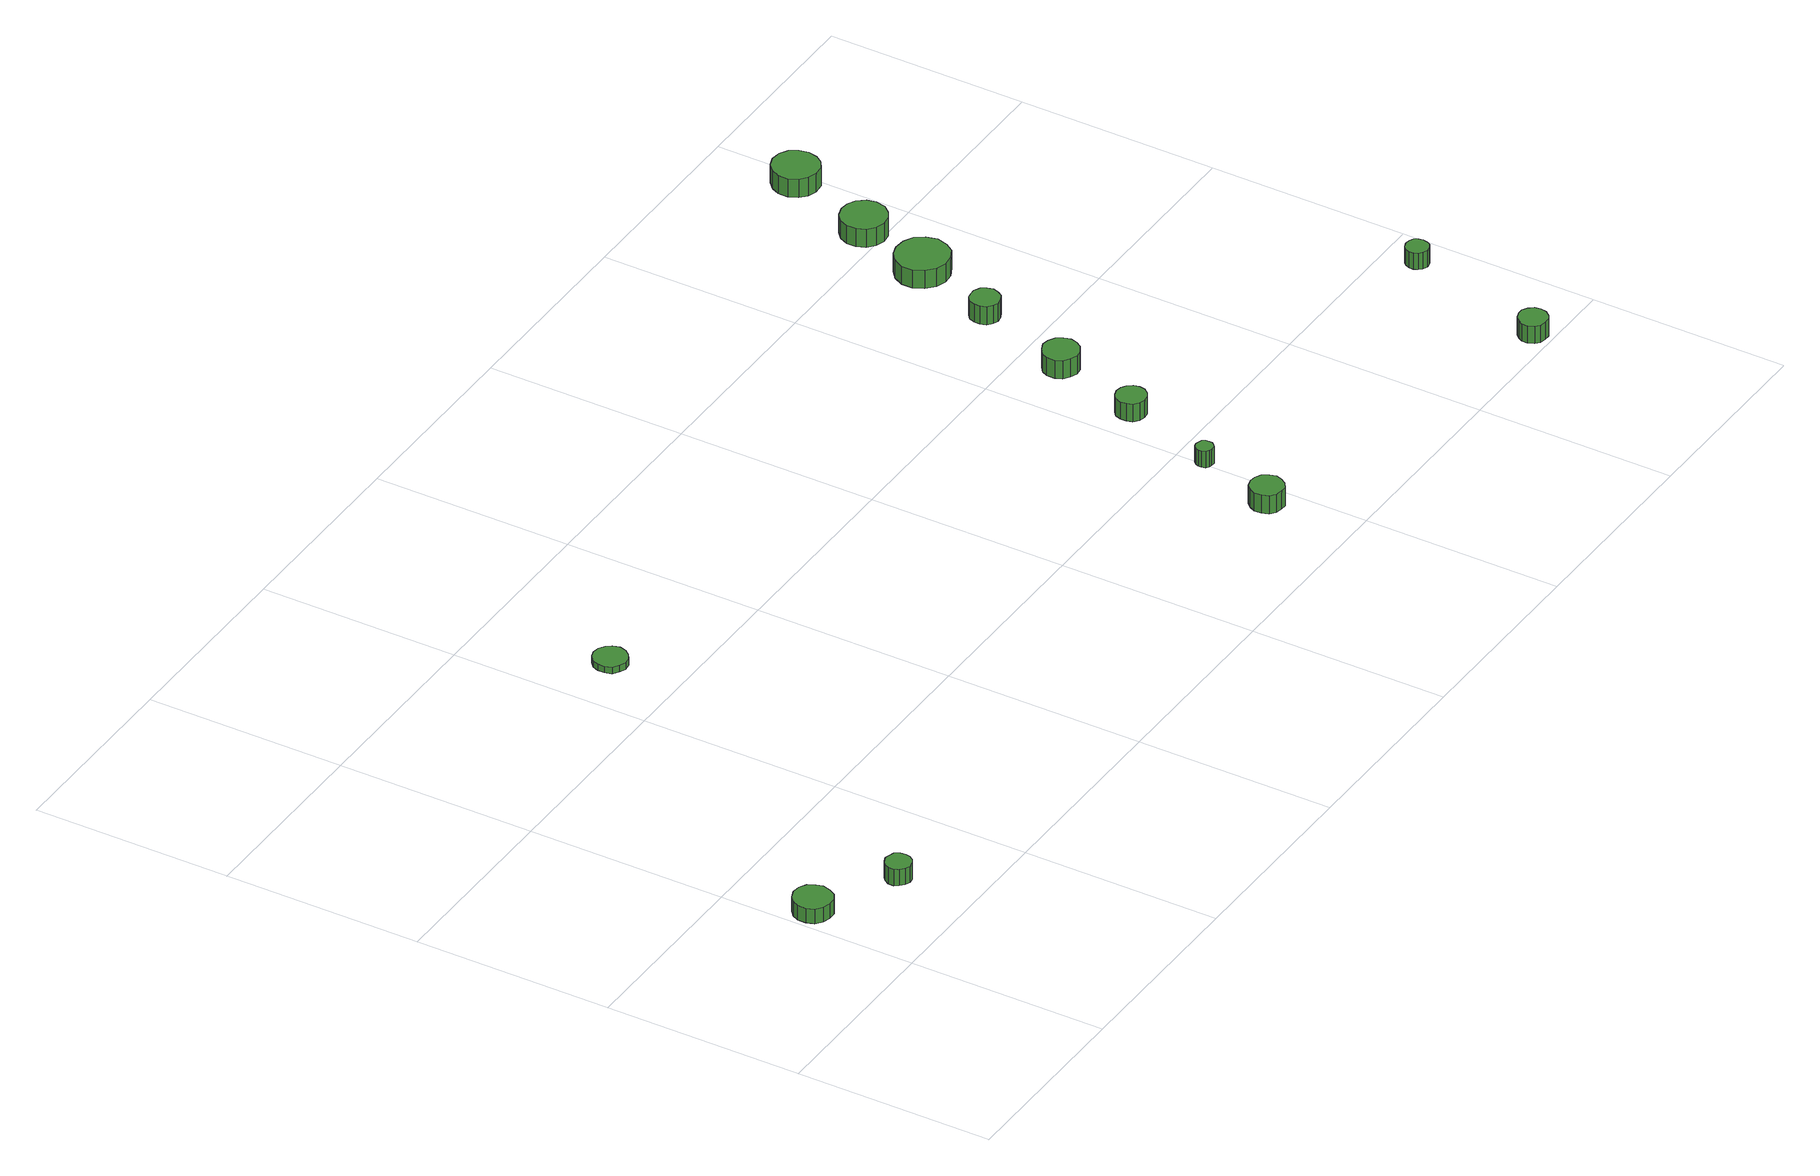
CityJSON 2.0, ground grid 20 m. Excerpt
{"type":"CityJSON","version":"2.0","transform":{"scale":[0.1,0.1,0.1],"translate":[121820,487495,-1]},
"CityObjects":{
"tree1":{"type":"SolitaryVegetationObject","attributes":{"function":"something"},"geometry":[{"type":"MultiSurface","lod":"1","boundaries":[[[0,1,2,3,4,5,6,7,8,9,10,11,12,13,14]],[[15,16,17,18,19,20,21,22,23,24,25,26,27,28,29]],[[0,29,28,1]],[[1,28,27,2]],[[2,27,26,3]],[[3,26,25,4]],[[4,25,24,5]],[[5,24,23,6]],[[6,23,22,7]],[[7,22,21,8]],[[8,21,20,9]],[[9,20,19,10]],[[10,19,18,11]],[[11,18,17,12]],[[12,17,16,13]],[[13,16,15,14]],[[14,15,29,0]]]}]},
"tree2":{"type":"SolitaryVegetationObject","attributes":{"function":"something"},"geometry":[{"type":"MultiSurface","lod":"1","boundaries":[[[30,31,32,33,34,35,36,37,38,39,40,41,42,43,44]],[[45,46,47,48,49,50,51,52,53,54,55,56,57,58,59]],[[30,59,58,31]],[[31,58,57,32]],[[32,57,56,33]],[[33,56,55,34]],[[34,55,54,35]],[[35,54,53,36]],[[36,53,52,37]],[[37,52,51,38]],[[38,51,50,39]],[[39,50,49,40]],[[40,49,48,41]],[[41,48,47,42]],[[42,47,46,43]],[[43,46,45,44]],[[44,45,59,30]]]}]},
"tree3":{"type":"SolitaryVegetationObject","attributes":{"function":"something"}},
"tree4":{"type":"SolitaryVegetationObject","attributes":{"function":"something"},"geometry":[{"type":"MultiSurface","lod":"1","boundaries":[[[60,61,62,63,64,65,66,67,68,69,70,71,72,73,74]],[[75,76,77,78,79,80,81,82,83,84,85,86,87,88,89]],[[60,89,88,61]],[[61,88,87,62]],[[62,87,86,63]],[[63,86,85,64]],[[64,85,84,65]],[[65,84,83,66]],[[66,83,82,67]],[[67,82,81,68]],[[68,81,80,69]],[[69,80,79,70]],[[70,79,78,71]],[[71,78,77,72]],[[72,77,76,73]],[[73,76,75,74]],[[74,75,89,60]]]}]},
"tree5":{"type":"SolitaryVegetationObject","attributes":{"function":"something"},"geometry":[{"type":"MultiSurface","lod":"1","boundaries":[[[90,91,92,93,94,95,96,97,98,99,100,101,102,103,104]],[[105,106,107,108,109,110,111,112,113,114,115,116,117,118,119]],[[90,119,118,91]],[[91,118,117,92]],[[92,117,116,93]],[[93,116,115,94]],[[94,115,114,95]],[[95,114,113,96]],[[96,113,112,97]],[[97,112,111,98]],[[98,111,110,99]],[[99,110,109,100]],[[100,109,108,101]],[[101,108,107,102]],[[102,107,106,103]],[[103,106,105,104]],[[104,105,119,90]]]}]},
"tree6":{"type":"SolitaryVegetationObject","attributes":{"function":"something"},"geometry":[{"type":"MultiSurface","lod":"1","boundaries":[[[120,121,122,123,124,125,126,127,128,129,130,131,132,133,134]],[[135,136,137,138,139,140,141,142,143,144,145,146,147,148,149]],[[120,149,148,121]],[[121,148,147,122]],[[122,147,146,123]],[[123,146,145,124]],[[124,145,144,125]],[[125,144,143,126]],[[126,143,142,127]],[[127,142,141,128]],[[128,141,140,129]],[[129,140,139,130]],[[130,139,138,131]],[[131,138,137,132]],[[132,137,136,133]],[[133,136,135,134]],[[134,135,149,120]]]}]},
"tree7":{"type":"SolitaryVegetationObject","attributes":{"function":"something"},"geometry":[{"type":"MultiSurface","lod":"1","boundaries":[[[150,151,152,153,154,155,156,157,158,159,160,161,162,163,164]],[[165,166,167,168,169,170,171,172,173,174,175,176,177,178,179]],[[150,179,178,151]],[[151,178,177,152]],[[152,177,176,153]],[[153,176,175,154]],[[154,175,174,155]],[[155,174,173,156]],[[156,173,172,157]],[[157,172,171,158]],[[158,171,170,159]],[[159,170,169,160]],[[160,169,168,161]],[[161,168,167,162]],[[162,167,166,163]],[[163,166,165,164]],[[164,165,179,150]]]}]},
"tree8":{"type":"SolitaryVegetationObject","attributes":{"function":"something"},"geometry":[{"type":"MultiSurface","lod":"1","boundaries":[[[180,181,182,183,184,185,186,187,188,189,190,191,192,193,194]],[[195,196,197,198,199,200,201,202,203,204,205,206,207,208,209]],[[180,209,208,181]],[[181,208,207,182]],[[182,207,206,183]],[[183,206,205,184]],[[184,205,204,185]],[[185,204,203,186]],[[186,203,202,187]],[[187,202,201,188]],[[188,201,200,189]],[[189,200,199,190]],[[190,199,198,191]],[[191,198,197,192]],[[192,197,196,193]],[[193,196,195,194]],[[194,195,209,180]]]}]},
"tree9":{"type":"SolitaryVegetationObject","attributes":{"function":"something"},"geometry":[{"type":"MultiSurface","lod":"1","boundaries":[[[210,211,212,213,214,215,216,217,218,219,220,221,222,223,224]],[[225,226,227,228,229,230,231,232,233,234,235,236,237,238,239]],[[210,239,238,211]],[[211,238,237,212]],[[212,237,236,213]],[[213,236,235,214]],[[214,235,234,215]],[[215,234,233,216]],[[216,233,232,217]],[[217,232,231,218]],[[218,231,230,219]],[[219,230,229,220]],[[220,229,228,221]],[[221,228,227,222]],[[222,227,226,223]],[[223,226,225,224]],[[224,225,239,210]]]}]},
"tree10":{"type":"SolitaryVegetationObject","attributes":{"function":"something"},"geometry":[{"type":"MultiSurface","lod":"1","boundaries":[[[240,241,242,243,244,245,246,247,248,249,250,251,252,253,254]],[[255,256,257,258,259,260,261,262,263,264,265,266,267,268,269]],[[240,269,268,241]],[[241,268,267,242]],[[242,267,266,243]],[[243,266,265,244]],[[244,265,264,245]],[[245,264,263,246]],[[246,263,262,247]],[[247,262,261,248]],[[248,261,260,249]],[[249,260,259,250]],[[250,259,258,251]],[[251,258,257,252]],[[252,257,256,253]],[[253,256,255,254]],[[254,255,269,240]]]}]},
"tree11":{"type":"SolitaryVegetationObject","attributes":{"function":"something"},"geometry":[{"type":"MultiSurface","lod":"1","boundaries":[[[270,271,272,273,274,275,276,277,278,279,280,281,282,283,284]],[[285,286,287,288,289,290,291,292,293,294,295,296,297,298,299]],[[270,299,298,271]],[[271,298,297,272]],[[272,297,296,273]],[[273,296,295,274]],[[274,295,294,275]],[[275,294,293,276]],[[276,293,292,277]],[[277,292,291,278]],[[278,291,290,279]],[[279,290,289,280]],[[280,289,288,281]],[[281,288,287,282]],[[282,287,286,283]],[[283,286,285,284]],[[284,285,299,270]]]}]},
"tree12":{"type":"SolitaryVegetationObject","attributes":{"function":"something"},"geometry":[{"type":"MultiSurface","lod":"1","boundaries":[[[300,301,302,303,304,305,306,307,308,309,310,311,312,313,314]],[[315,316,317,318,319,320,321,322,323,324,325,326,327,328,329]],[[300,329,328,301]],[[301,328,327,302]],[[302,327,326,303]],[[303,326,325,304]],[[304,325,324,305]],[[305,324,323,306]],[[306,323,322,307]],[[307,322,321,308]],[[308,321,320,309]],[[309,320,319,310]],[[310,319,318,311]],[[311,318,317,312]],[[312,317,316,313]],[[313,316,315,314]],[[314,315,329,300]]]}]},
"tree13":{"type":"SolitaryVegetationObject","attributes":{"function":"something"},"geometry":[{"type":"MultiSurface","lod":"1","boundaries":[[[330,331,332,333,334,335,336,337,338,339,340,341,342,343,344]],[[345,346,347,348,349,350,351,352,353,354,355,356,357,358,359]],[[330,359,358,331]],[[331,358,357,332]],[[332,357,356,333]],[[333,356,355,334]],[[334,355,354,335]],[[335,354,353,336]],[[336,353,352,337]],[[337,352,351,338]],[[338,351,350,339]],[[339,350,349,340]],[[340,349,348,341]],[[341,348,347,342]],[[342,347,346,343]],[[343,346,345,344]],[[344,345,359,330]]]}]},
"tree14":{"type":"SolitaryVegetationObject","attributes":{"function":"something"},"geometry":[{"type":"MultiSurface","lod":"1","boundaries":[[[360,361,362,363,364,365,366,367,368,369,370,371,372,373,374]],[[375,376,377,378,379,380,381,382,383,384,385,386,387,388,389]],[[360,389,388,361]],[[361,388,387,362]],[[362,387,386,363]],[[363,386,385,364]],[[364,385,384,365]],[[365,384,383,366]],[[366,383,382,367]],[[367,382,381,368]],[[368,381,380,369]],[[369,380,379,370]],[[370,379,378,371]],[[371,378,377,372]],[[372,377,376,373]],[[373,376,375,374]],[[374,375,389,360]]]}]}
},
"vertices":[
[42,118,23],[40,125,23],[36,132,23],[29,136,23],[21,137,23],[13,134,23],[7,129,23],[4,122,23],[4,114,23],[7,106,23],[13,101,23],[21,99,23],[29,99,23],[36,103,23],[40,110,23],[40,110,7],[36,103,7],[29,99,7],[21,99,7],[13,101,7],[7,106,7],[4,114,7],[4,122,7],[7,129,7],[13,134,7],[21,137,7],[29,136,7],[36,132,7],[40,125,7],[42,118,7],
[120,78,25],[119,83,25],[116,88,25],[111,90,25],[106,91,25],[101,89,25],[97,86,25],[94,81,25],[94,75,25],[97,71,25],[101,67,25],[106,65,25],[111,66,25],[116,69,25],[119,73,25],[119,73,7],[116,69,7],[111,66,7],[106,65,7],[101,67,7],[97,71,7],[94,75,7],[94,81,7],[97,86,7],[101,89,7],[106,91,7],[111,90,7],[116,88,7],[119,83,7],[120,78,7],
[278,472,14],[276,479,14],[272,484,14],[266,488,14],[259,489,14],[253,487,14],[247,482,14],[245,476,14],[245,469,14],[247,462,14],[253,458,14],[259,455,14],[266,456,14],[272,460,14],[276,465,14],[276,465,7],[272,460,7],[266,456,7],[259,455,7],[253,458,7],[247,462,7],[245,469,7],[245,476,7],[247,482,7],[253,487,7],[259,489,7],[266,488,7],[272,484,7],[276,479,7],[278,472,7],
[794,90,27],[792,97,27],[788,103,27],[782,106,27],[776,107,27],[769,105,27],[764,100,27],[761,94,27],[761,87,27],[764,80,27],[769,76,27],[776,74,27],[782,74,27],[788,78,27],[792,84,27],[792,84,7],[788,78,7],[782,74,7],[776,74,7],[769,76,7],[764,80,7],[761,87,7],[761,94,7],[764,100,7],[769,105,7],[776,107,7],[782,106,7],[788,103,7],[792,97,7],[794,90,7],
[811,171,25],[811,175,25],[809,178,25],[806,179,25],[802,180,25],[799,179,25],[796,176,25],[795,173,25],[795,170,25],[796,166,25],[799,164,25],[802,163,25],[806,163,25],[809,165,25],[811,168,25],[811,168,7],[809,165,7],[806,163,7],[802,163,7],[799,164,7],[796,166,7],[795,170,7],[795,173,7],[796,176,7],[799,179,7],[802,180,7],[806,179,7],[809,178,7],[811,175,7],[811,171,7],
[851,268,26],[850,274,26],[846,279,26],[841,282,26],[835,283,26],[829,281,26],[824,277,26],[822,271,26],[822,265,26],[824,259,26],[829,255,26],[835,253,26],[841,254,26],[846,257,26],[850,262,26],[850,262,7],[846,257,7],[841,254,7],[835,253,7],[829,255,7],[824,259,7],[822,265,7],[822,271,7],[824,277,7],[829,281,7],[835,283,7],[841,282,7],[846,279,7],[850,274,7],[851,268,7],
[883,359,26],[881,366,26],[877,372,26],[870,376,26],[863,377,26],[856,374,26],[850,369,26],[847,363,26],[847,355,26],[850,348,26],[856,344,26],[863,341,26],[870,342,26],[877,346,26],[881,352,26],[881,352,6],[877,346,6],[870,342,6],[863,341,6],[856,344,6],[850,348,6],[847,355,6],[847,363,6],[850,369,6],[856,374,6],[863,377,6],[870,376,6],[877,372,6],[881,366,6],[883,359,6],
[914,459,26],[912,465,26],[909,470,26],[903,473,26],[897,473,26],[892,472,26],[887,468,26],[885,462,26],[885,456,26],[887,450,26],[892,446,26],[897,444,26],[903,445,26],[909,448,26],[912,453,26],[912,453,6],[909,448,6],[903,445,6],[897,444,6],[892,446,6],[887,450,6],[885,456,6],[885,462,6],[887,468,6],[892,472,6],[897,473,6],[903,473,6],[909,470,6],[912,465,6],[914,459,6],
[955,542,26],[952,553,26],[946,562,26],[936,567,26],[925,568,26],[915,565,26],[907,558,26],[902,548,26],[902,537,26],[907,527,26],[915,519,26],[925,516,26],[936,517,26],[946,522,26],[952,531,26],[952,531,6],[946,522,6],[936,517,6],[925,516,6],[915,519,6],[907,527,6],[902,537,6],[902,548,6],[907,558,6],[915,565,6],[925,568,6],[936,567,6],[946,562,6],[952,553,6],[955,542,6],
[1140,19,26],[1139,25,26],[1135,30,26],[1130,33,26],[1124,33,26],[1118,31,26],[1114,27,26],[1111,22,26],[1111,16,26],[1114,10,26],[1118,6,26],[1124,5,26],[1130,5,26],[1135,8,26],[1139,13,26],[1139,13,7],[1135,8,7],[1130,5,7],[1124,5,7],[1118,6,7],[1114,10,7],[1111,16,7],[1111,22,7],[1114,27,7],[1118,31,7],[1124,33,7],[1130,33,7],[1135,30,7],[1139,25,7],[1140,19,7],
[976,619,26],[974,628,26],[968,636,26],[960,640,26],[951,641,26],[942,638,26],[935,632,26],[931,623,26],[931,614,26],[935,605,26],[942,599,26],[951,596,26],[960,597,26],[968,602,26],[974,609,26],[974,609,6],[968,602,6],[960,597,6],[951,596,6],[942,599,6],[935,605,6],[931,614,6],[931,623,6],[935,632,6],[942,638,6],[951,641,6],[960,640,6],[968,636,6],[974,628,6],[976,619,6],
[1011,711,26],[1009,720,26],[1004,728,26],[996,733,26],[986,734,26],[977,731,26],[970,724,26],[966,716,26],[966,706,26],[970,697,26],[977,691,26],[986,688,26],[996,689,26],[1004,694,26],[1009,701,26],[1009,701,6],[1004,694,6],[996,689,6],[986,688,6],[977,691,6],[970,697,6],[966,706,6],[966,716,6],[970,724,6],[977,731,6],[986,734,6],[996,733,6],[1004,728,6],[1009,720,6],[1011,711,6],
[1179,166,25],[1178,170,25],[1176,174,25],[1172,176,25],[1167,177,25],[1162,175,25],[1159,172,25],[1157,168,25],[1157,163,25],[1159,159,25],[1162,156,25],[1167,154,25],[1172,155,25],[1176,157,25],[1178,161,25],[1178,161,7],[1176,157,7],[1172,155,7],[1167,154,7],[1162,156,7],[1159,159,7],[1157,163,7],[1157,168,7],[1159,172,7],[1162,175,7],[1167,177,7],[1172,176,7],[1176,174,7],[1178,170,7],[1179,166,7]
]}
